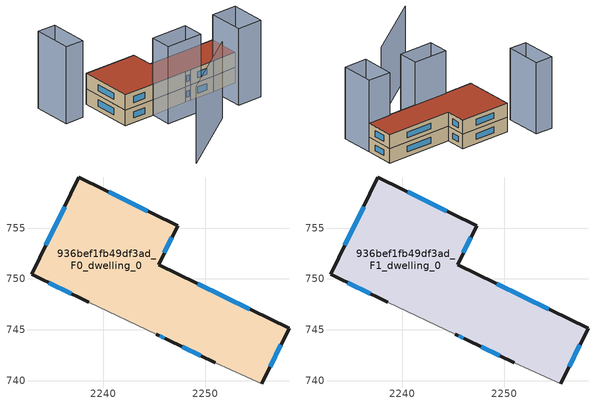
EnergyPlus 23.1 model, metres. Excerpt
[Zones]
936bef1fb49df3ad_F0_dwelling_0
 floor ground (EU_floor_Construction): 2247.3,755.25 2245.42,751.39 2258.24,745.15 2255.58,739.7 2250.97,741.75 2246.34,744.01 2245.2,744.57 2238.53,747.7 2232.92,750.44 2237.57,759.99 z0
 wall outside (EU_wall_Construction): 2255.58,739.7 2258.24,745.15 2245.42,751.39 2247.3,755.25 2237.57,759.99 2232.92,750.44 2238.53,747.7 / 2245.2,744.57 2246.34,744.01 2250.97,741.75 z0:3
 wall adiabatic (EU_wall_Construction): 2250.97,741.75 2255.58,739.7 / 2238.53,747.7 2245.2,744.57 z0:3
 window (EU_Window_Construction): 2244.37,756.68 2240.5,758.56 / 2245.99,752.55 2246.74,754.09 / 2254.38,747.03 2249.28,749.51 / 2256.38,741.34 2257.44,743.51 / 2247.74,743.33 2249.58,742.43 / 2245.55,744.4 2246,744.18 / 2234.61,749.62 2236.84,748.53 / 2236.17,757.11 2234.32,753.32 z0.9:2.1
936bef1fb49df3ad_F1_dwelling_0
 floor to 936bef1fb49df3ad_F0_dwelling_0 (EU_floor_Construction): 2247.3,755.25 2245.42,751.39 2258.24,745.15 2255.58,739.7 2250.97,741.75 2246.34,744.01 2245.2,744.57 2238.53,747.7 2232.92,750.44 2237.57,759.99 z3
 wall outside (EU_wall_Construction): 2255.58,739.7 2258.24,745.15 2245.42,751.39 2247.3,755.25 2237.57,759.99 2232.92,750.44 2238.53,747.7 / 2245.2,744.57 2246.34,744.01 2250.97,741.75 z3:6
 wall adiabatic (EU_wall_Construction): 2250.97,741.75 2255.58,739.7 / 2238.53,747.7 2245.2,744.57 z3:6
 window (EU_Window_Construction): 2244.37,756.68 2240.5,758.56 / 2245.99,752.55 2246.74,754.09 / 2254.38,747.03 2249.28,749.51 / 2256.38,741.34 2257.44,743.51 / 2247.74,743.33 2249.58,742.43 / 2245.55,744.4 2246,744.18 / 2234.61,749.62 2236.84,748.53 / 2236.17,757.11 2234.32,753.32 z3.9:5.1
 roof outside (EU_roof_Construction): 2255.58,739.7 2258.24,745.15 2245.42,751.39 2247.3,755.25 2237.57,759.99 2232.92,750.44 2238.53,747.7 2245.2,744.57 2246.34,744.01 2250.97,741.75 z6
shading: 2225.02,733.39 2242.29,736.23 / 2255.58,739.7 2252.53,733.44 / 2252.53,733.44 2248,735.65 / 2248,735.65 2251.05,741.91 / 2251.05,741.91 2255.58,739.7 / 2245.2,744.57 2243.33,740.73 / 2243.33,740.73 2236.71,743.96 / 2236.71,743.96 2238.58,747.8 / 2238.58,747.8 2245.2,744.57 / 2236.2,765.33 2232.79,758.5 / 2232.79,758.5 2229.42,760.18 / 2229.42,760.18 2232.82,767.01 / 2232.82,767.01 2236.2,765.33 z0:15
[Building]
EU S2 Campaign: North Axis=0; Terrain=City; Solar Distribution=FullExterior
[Site:Location]
Bologna: Latitude=44.5; Longitude=11.25; Time Zone=1; Elevation=37
[SizingPeriod:WeatherFileDays]
AnnualSizingPeriod: Begin Month=1; Begin Day of Month=1; End Month=12; End Day of Month=31; Day of Week for Start Day=Monday; Use Weather File Daylight Saving Period=No; Use Weather File Rain and Snow Indicators=No
[MATERIAL]
EU_InternalMass_Material: Roughness=MediumRough; Thickness=0.1; Conductivity=1; Density=1800; Specific Heat=900; Thermal Absorptance=0.9; Solar Absorptance=0.7; Visible Absorptance=0.7
[MATERIAL:NOMASS] Roughness=MediumRough; Thermal Absorptance=0.9; Solar Absorptance=0.7; Visible Absorptance=0.7
Name | Thermal Resistance
EU_wall_NoMass | 0.734017
EU_roof_NoMass | 0.658631
EU_floor_NoMass | 0.747526
[WINDOWMATERIAL:SIMPLEGLAZINGSYSTEM]
EU_Window_SimpleGlazing: UFactor=4.06248; Solar Heat Gain Coefficient=0.85; Visible Transmittance=0.85
[CONSTRUCTION]
EU_wall_Construction: EU_wall_NoMass
EU_roof_Construction: EU_roof_NoMass
EU_floor_Construction: EU_floor_NoMass
EU_Window_Construction: EU_Window_SimpleGlazing
EU_InternalMass_Construction: EU_InternalMass_Material
[ZONE] Type=1; Multiplier=1; Ceiling Height=autocalculate; Floor Area=autocalculate; Part of Total Floor Area=Yes
Name | Volume
936bef1fb49df3ad_F0_dwelling_0 | 609.992
936bef1fb49df3ad_F1_dwelling_0 | 609.991
[INTERNALMASS] Construction=EU_InternalMass_Construction; Surface Area=203.331
Name | Zone or ZoneList
936bef1fb49df3ad_F0_dwelling_0_EU_InternalMass | 936bef1fb49df3ad_F0_dwelling_0
936bef1fb49df3ad_F1_dwelling_0_EU_InternalMass | 936bef1fb49df3ad_F1_dwelling_0
[OTHEREQUIPMENT] Fuel Type=Electricity; Design Level Calculation Method=Watts/Area; Power per Zone Floor Area=1; Fraction Latent=0; Fraction Radiant=0; Fraction Lost=0; Carbon Dioxide Generation Rate=0; EndUse Subcategory=EU_Step8_InternalGains
Name | Zone or ZoneList or Space or SpaceList | Schedule
EU_Step8_InternalGain_936bef1fb49df3ad_F0_dwelling_0_f000 | 936bef1fb49df3ad_F0_dwelling_0 | EU_Step8_GainSchedule_936bef1fb49df3ad_F0_dwelling_0_f000
EU_Step8_InternalGain_936bef1fb49df3ad_F1_dwelling_0_f000 | 936bef1fb49df3ad_F1_dwelling_0 | EU_Step8_GainSchedule_936bef1fb49df3ad_F1_dwelling_0_f000
[ZONEVENTILATION:DESIGNFLOWRATE] Schedule=EU_AlwaysOn; Design Flow Rate Calculation Method=AirChanges/Hour; Air Changes per Hour=0.656562; Ventilation Type=Natural; Fan Pressure Rise=0; Fan Total Efficiency=1; Constant Term Coefficient=1; Temperature Term Coefficient=0; Velocity Term Coefficient=0; Velocity Squared Term Coefficient=0; Minimum Indoor Temperature=-100; Maximum Indoor Temperature=100; Delta Temperature=-100; Minimum Outdoor Temperature=-100; Maximum Outdoor Temperature=100; Maximum Wind Speed=40
Name | Zone or ZoneList or Space or SpaceList
EU_ConstantAir_936bef1fb49df3ad_F0_dwelling_0 | 936bef1fb49df3ad_F0_dwelling_0
EU_ConstantAir_936bef1fb49df3ad_F1_dwelling_0 | 936bef1fb49df3ad_F1_dwelling_0
[HVACTEMPLATE:THERMOSTAT] Constant Heating Setpoint=20; Constant Cooling Setpoint=50
EU_HeatOnly_936bef1fb49df3ad_F0_dwelling_0; EU_HeatOnly_936bef1fb49df3ad_F1_dwelling_0
[HVACTEMPLATE:ZONE:IDEALLOADSAIRSYSTEM] System Availability Schedule=EU_AlwaysOn; Maximum Heating Supply Air Temperature=50; Minimum Cooling Supply Air Temperature=13; Maximum Heating Supply Air Humidity Ratio=0.0156; Minimum Cooling Supply Air Humidity Ratio=0.0077; Heating Limit=NoLimit; Cooling Limit=NoLimit; Heating Availability Schedule=EU_AlwaysOn; Cooling Availability Schedule=EU_CoolingOff; Dehumidification Control Type=ConstantSensibleHeatRatio; Cooling Sensible Heat Ratio=0.7; Dehumidification Setpoint=60; Humidification Control Type=None; Humidification Setpoint=30; Outdoor Air Method=None; Outdoor Air Flow Rate per Person=0.00944; Outdoor Air Flow Rate per Zone Floor Area=0; Outdoor Air Flow Rate per Zone=0; Demand Controlled Ventilation Type=None; Outdoor Air Economizer Type=NoEconomizer; Heat Recovery Type=None; Sensible Heat Recovery Effectiveness=0.7; Latent Heat Recovery Effectiveness=0.65
Name | Template Thermostat
936bef1fb49df3ad_F0_dwelling_0 | EU_HeatOnly_936bef1fb49df3ad_F0_dwelling_0
936bef1fb49df3ad_F1_dwelling_0 | EU_HeatOnly_936bef1fb49df3ad_F1_dwelling_0
[SIZING:ZONE] Zone Cooling Design Supply Air Temperature Input Method=SupplyAirTemperature; Zone Cooling Design Supply Air Temperature=13; Zone Heating Design Supply Air Temperature Input Method=SupplyAirTemperature; Zone Heating Design Supply Air Temperature=50; Zone Cooling Design Supply Air Humidity Ratio=0.008; Zone Heating Design Supply Air Humidity Ratio=0.008; Cooling Design Air Flow Method=DesignDay; Cooling Design Air Flow Rate=0; Cooling Minimum Air Flow per Zone Floor Area=0.000762; Cooling Minimum Air Flow=0; Cooling Minimum Air Flow Fraction=0.2; Heating Design Air Flow Method=DesignDay; Heating Design Air Flow Rate=0; Heating Maximum Air Flow per Zone Floor Area=0.002032; Heating Maximum Air Flow=0.141576; Heating Maximum Air Flow Fraction=0.3; Account for Dedicated Outdoor Air System=No; Dedicated Outdoor Air System Control Strategy=NeutralSupplyAir; Dedicated Outdoor Air Low Setpoint Temperature for Design=autosize; Dedicated Outdoor Air High Setpoint Temperature for Design=autosize; Zone Load Sizing Method=Sensible Load Only No Latent Load; Zone Latent Cooling Design Supply Air Humidity Ratio Input Method=HumidityRatioDifference; Zone Cooling Design Supply Air Humidity Ratio Difference=0.005; Zone Latent Heating Design Supply Air Humidity Ratio Input Method=HumidityRatioDifference; Zone Humidification Design Supply Air Humidity Ratio Difference=0.005
936bef1fb49df3ad_F0_dwelling_0; 936bef1fb49df3ad_F1_dwelling_0
[SCHEDULE:CONSTANT]
Name | Hourly Value
EU_AlwaysOn | 1
EU_CoolingOff | 0
[SCHEDULE:FILE] Column Number=1; Rows to Skip at Top=0; Number of Hours of Data=8760; Column Separator=Comma; Interpolate to Timestep=No; Minutes per Item=60; Adjust Schedule for Daylight Savings=Yes
Name | File
EU_Step8_GainSchedule_936bef1fb49df3ad_F0_dwelling_0_f000 | ../../schedules/936bef1fb49df3ad/936bef1fb49df3ad_F0_dwelling_0_f000_gain.csv
EU_Step8_GainSchedule_936bef1fb49df3ad_F1_dwelling_0_f000 | ../../schedules/936bef1fb49df3ad/936bef1fb49df3ad_F1_dwelling_0_f000_gain.csv
